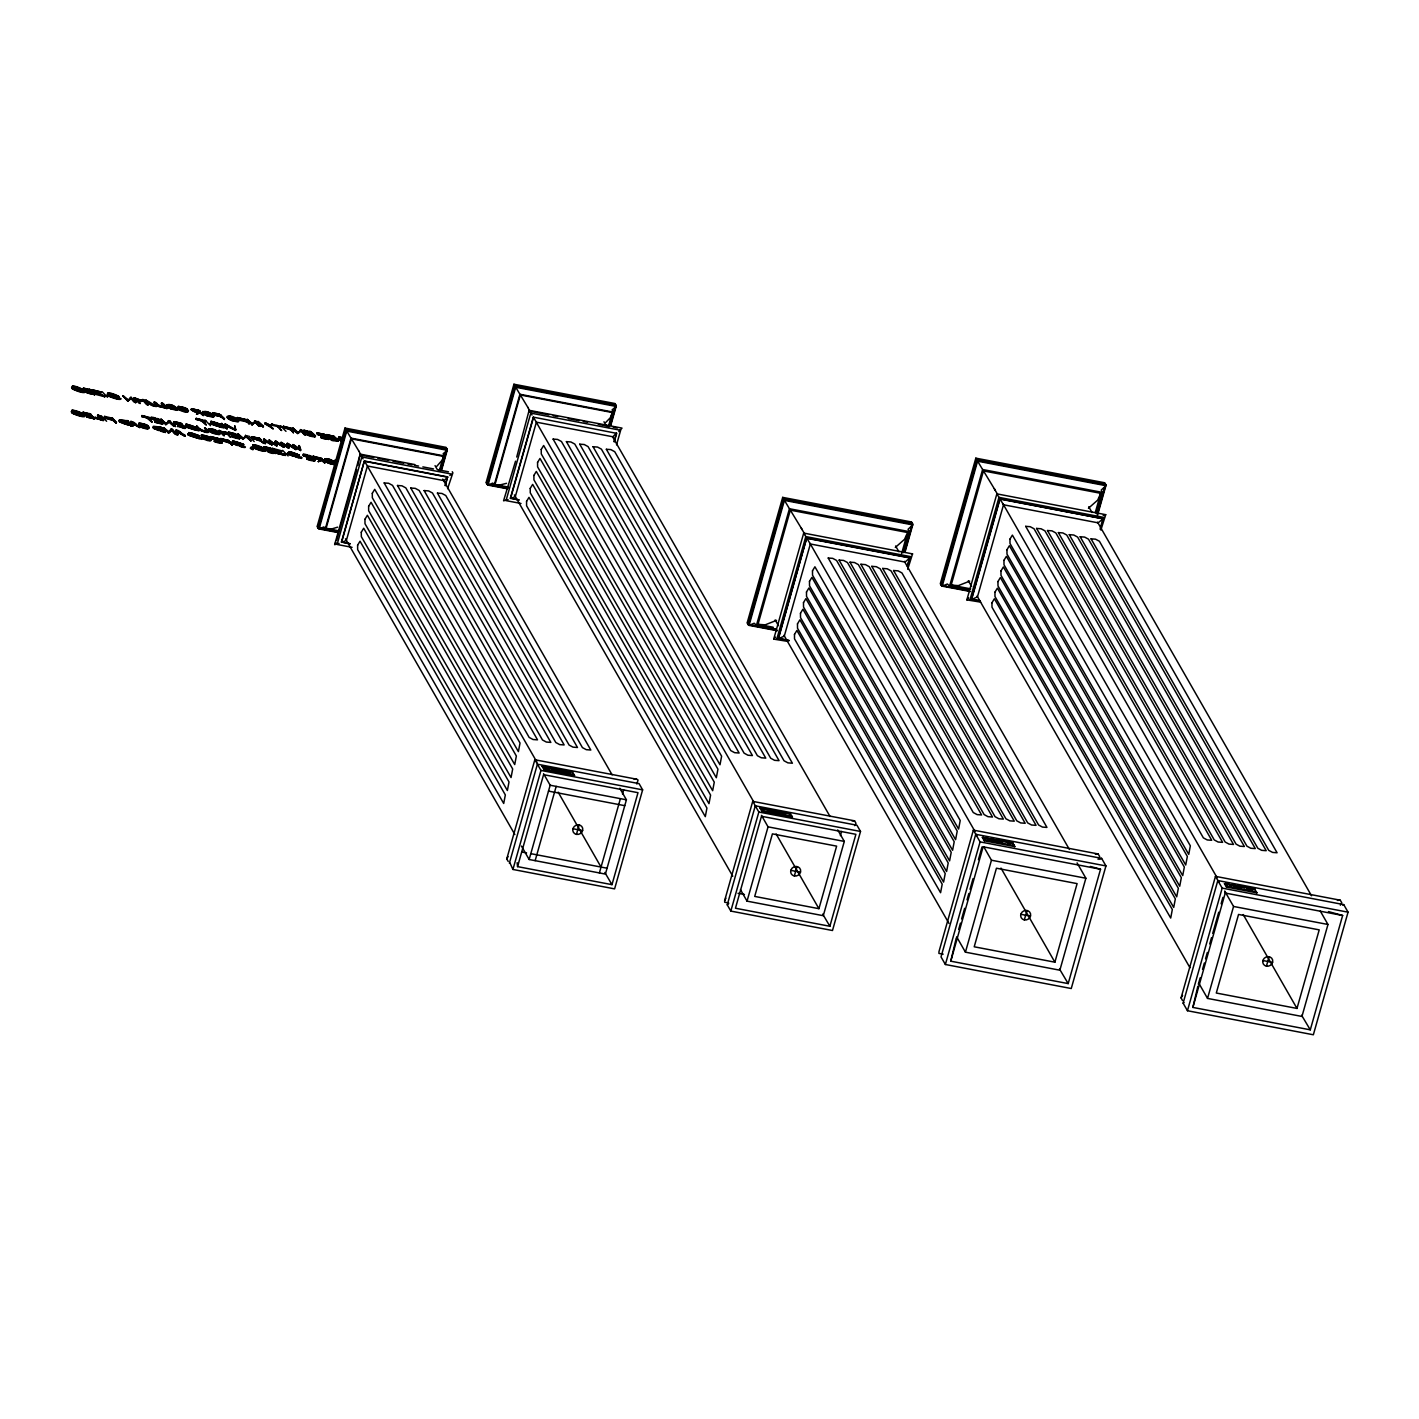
<?xml version="1.0" encoding="UTF-8"?>
<svg xmlns="http://www.w3.org/2000/svg" width="1419" height="1419" viewBox="0 0 1419 1419"><rect width="100%" height="100%" fill="white"/><g stroke="black" fill="none" stroke-linecap="round" stroke-linejoin="round"><path stroke-width="1.5" d="M969.709 581.134L958.357 585.621L951.156 585.107L983.473 470.913L1100.718 493.315L1097.703 500.091L1088.444 508.25M1340.352 905.216L1341.789 902.75L1340.245 900.196L1215.462 876.357L1181.069 997.894L1182.488 1000.537M1000.519 842.177L1001.814 842.904M1249.944 889.802L1248.401 889.305L1250.387 889.961M907.699 569.303L912.559 553.889L803.704 533.083L773.71 639.118L787.492 641.353M1100.86 530.085L1105.72 514.671L996.865 493.865L966.853 599.882L980.653 602.135M219.927 439.464L220.761 438.489L227.359 440.209L227.111 441.096L219.927 439.376L228.849 442.604L227.519 440.404L220.708 438.684L222.038 439.482M220.158 438.595L229.098 441.717L232.273 445.247L229.718 442.018L232.273 445.247M221.79 440.369L220.459 439.553L229.239 441.877L232.521 444.378M191.459 409.896L199.919 412.911C189.241 411.528 189.88 405.781 200.168 412.042L191.849 408.92M319.718 459.827L313.173 457.255L321.829 458.479L321.439 460.395L318.228 461.512L321.687 459.525L312.978 456.244L320.144 457.947M313.564 456.368L321.865 459.472L315.266 456.687L313.156 457.326M555.787 769.08L555.929 769.719M772.699 811.313L773.71 812.058L773.674 810.692M198.447 410.517C186.457 406.313 191.565 412.131 199.742 412.964C201.764 411.404 197.684 408.92 197.578 410.836L197.826 409.967M191.263 408.903L199.99 412.095L198.979 410.676M319.789 459.969L313.244 457.61L312.978 456.244M414.862 464.581L360.195 454.133L334.618 544.683L339.106 543.424M1090.413 866.441L1100.541 869.244L1068.188 983.598L950.765 961.177L956.264 937.959M1328.45 911.566L1342.64 915.486L1310.287 1029.839L1192.865 1007.419L1197.849 986.311M83.349 389.657L72.334 387.121L72.493 386.11C77.087 385.436 89.911 393.01 77.743 389.196C63.394 385.188 83.349 395.103 85.566 391.928L71.571 387.405L82.533 389.391L75.455 386.748M82.976 413.763L71.943 411.244L72.103 410.215C78.045 410.233 91.384 417.399 75.118 412.698C64.795 410.925 84.714 419.084 85.193 416.033L71.198 411.51L82.16 413.497L75.065 410.871M82.905 392.265C65.593 387.529 71.642 387.529 82.533 389.391M83.224 389.001L83.473 388.114L89.858 389.675L89.61 390.562L83.224 389.001L90.745 391.555L91.082 389.977L89.362 389.249L89.61 390.562M83.313 389.143L83.473 388.114M92.093 392.034L90.461 389.959C93.104 390.207 95.995 396.877 94.239 393.524L87.322 391.91L87.162 392.939L93.991 394.393L90.958 391.733L84.129 389.994L84.289 388.966L90.993 390.686L90.053 389.853L83.561 388.274M82.107 413.532C70.879 411.386 65.274 411.776 82.515 416.388M82.16 413.497L81.912 414.366L74.817 411.741M82.834 413.106L83.082 412.237L89.468 413.798L90.355 415.678L90.692 414.1L82.834 413.106L89.432 414.845M82.923 413.266L83.082 412.237M90.213 390.846L89.769 389.32M89.805 390.739L90.319 389.799M83.898 413.089L90.834 414.987L93.601 418.516L90.585 415.856L83.739 414.117L83.898 413.089L90.603 414.791L89.681 413.976L83.171 412.397M90.958 391.733L91.082 389.977M91.224 391.679L92.341 391.165M91.667 390.58L91.916 389.711L100.802 391.91L100.891 392.992L91.667 390.58L104.811 396.752L91.916 389.711M92.874 391.005L93.122 390.136L101.139 392.123M94.523 418.729L91.295 415.111L94.612 418.871L86.79 417.044L86.949 416.033L93.849 417.629M94.399 394.748L94.683 393.631M90.692 414.1L89.84 414.951L89.379 413.443M94.789 394.819L95.162 393.737M105.059 395.883L96.492 393.648L96.244 394.517L104.811 396.752M91.047 415.98L90.071 414.082M91.703 416.157L91.082 414.916M100.802 391.91L100.891 392.992M93.831 418.694L94.08 417.825L86.949 416.033M94.026 418.853L94.31 417.736M107.56 397.267L102.097 391.679M94.612 418.871L94.949 417.31L102.505 419.226L102.274 420.095L94.08 417.825M102.274 420.095L97.432 415.891C99.401 412.521 105.237 423.288 103.108 419.492M102.718 420.219L98.106 415.111M106.62 421.266L101.139 415.678M118.877 396.433L107.862 393.914L108.021 392.886C113.946 392.903 127.284 400.069 111.019 395.387C100.714 393.595 120.633 401.754 121.094 398.704L107.117 394.18L118.061 396.167L110.984 393.542M103.144 420.574L103.392 419.705M102.718 420.503L102.966 419.332M111.533 418.942L112.669 418.286L112.403 420.006L104.474 417.399L104.634 416.388L111.321 417.966L111.072 418.836M104.474 417.399L104.634 416.388M105.591 418.303L105.84 417.434L112.881 419.315L116.305 423.128L112.633 420.184L105.68 418.463L105.84 417.434M111.303 419.013L111.321 417.966M116.305 423.128L111.995 418.25L113.218 420.184L113.094 419.226M127.675 401.009L122.779 395.653L127.994 399.927L127.675 401.009L130.974 398.721C131.559 395.014 132.286 402.748 135.781 402.624L131.222 397.852L127.958 401.063M131.559 398.278L127.745 400.797L123.205 395.741M130.087 397.941L130.761 397.16L130.885 398.367M126.486 420.574C124.837 422.49 127.071 419.013 128.668 421.478L128.171 422.401L126.752 420.822M128.668 421.478L127 421.017L131.364 425.984L126.539 420.893L119.444 419.829A4.363 1.277 15.8 0 0 120.083 421.124L129.909 424.458L126.983 424.813M133.812 398.65L134.805 398.047L140.091 403.475L135.55 398.42L141.421 400.584L143.266 399.981L148.073 404.983L143.035 400.85L141.173 401.453L135.302 399.289L134.628 397.888L134.716 399.111M133.918 398.828L134.06 397.781M142.805 400.655L143.071 399.519L140.924 401.205L135.107 399.041L135.107 397.976M135.781 402.624L136.029 401.754M131.346 423.855L130.548 422.596L132.783 426.25L131.364 421.727L131.665 423.802L134.379 424.494L131.116 422.596M130.3 423.465L131.257 423.696L130.566 422.241C130.725 419.953 137.803 424.086 134.982 424.778L139.825 427.562L135.231 423.891M130.388 423.607L130.548 422.596M134.982 424.778L131.08 421.372M130.938 425.895L126.539 420.893M131.665 423.802L134.628 423.625L134.521 424.671L139.825 427.562M132.783 426.25L132.002 423.093L140.073 426.676M132.393 426.179L130.637 422.738M139.665 403.386L134.166 397.941M140.924 401.205L142.663 399.448M135.674 424.937L135.834 423.909M143.035 400.85C143.638 397.462 144.827 405.302 148.073 404.983M143.284 400.779L143.496 399.644M147.789 428.591L147.7 426.676L142.751 424.724A8.159 2.377 15.8 0 0 138.92 424.121L139.08 423.093L144.224 424.05A6.687 1.951 15.8 0 1 147.505 425.345L149.261 427.314A5.818 1.703 15.8 0 1 148.356 427.882L139.31 425.168L140.144 426.764L145.235 428.627A5.091 1.49 15.8 0 0 147.558 428.822M154.263 405.249L149.953 404.362L145.873 400.034L155.114 405.426A3.849 1.117 15.8 0 0 156.853 405.603C160.542 405.869 153.873 399.998 153.926 402.783L157.775 405.887L156.604 406.473A3.849 1.117 15.8 0 1 154.866 406.295L149.172 404.025M151.993 422.028L146.92 417.878L141.705 416.441L141.953 415.572L151.336 417.931L147.381 418.002L151.993 422.028L147.629 417.133M141.794 416.601L141.953 415.572M138.92 424.121L143.975 424.92A6.687 1.951 15.8 0 1 147.257 426.214L149.013 428.183A5.818 1.703 15.8 0 1 148.108 428.751L141.829 427.438L139.718 425.239M146.92 417.878L147.168 417.009L142.024 415.732M157.544 418.57L158.963 419.403L158.52 420.804L151.07 418.392L151.23 417.363C155.398 416.778 158.378 420.733 157.119 418.499M147.381 418.002L151.177 418.942L151.336 417.931M152.046 418.215L158.981 420.113L161.766 423.642L158.733 420.982L151.798 419.084L152.046 418.215L158.751 419.935L157.828 419.102L151.23 417.363M151.585 421.94L147.168 417.009M158.502 406.331L165.988 408.087L158.502 406.331L158.662 405.302L166.236 407.218C168.861 411.652 162.83 400.087 161.163 403.883L166.857 408.566M158.963 419.403L159.23 420.059C159.797 421.585 169.038 426.48 154.937 422.188L155.097 421.159L162.014 422.773M166.431 408.193L161.837 403.085M159.85 421.283L158.094 419.048M157.988 420.077L158.857 419.226M159.762 421.124L159.23 420.059M165.757 424.6L160.861 419.226L166.076 423.501L165.757 424.6L169.89 420.982L169.233 422.152M169.641 421.851L168.435 420.645L168.808 422.064L165.828 424.37L161.287 419.315M160.968 431.305L163.646 431.819L153.82 428.485A4.363 1.277 15.8 0 1 153.181 427.208L159.975 428.024L160.045 426.977L162.635 427.97L162.156 428.893L160.986 427.509L162.635 427.97M160.986 427.509L165.349 432.458L160.258 428.254L160.453 427.066M162.387 428.84L160.737 427.314M155.185 421.319L162.227 422.951L162.174 423.997L162.458 422.862M166.679 407.324L166.431 408.477L167.3 407.484M162.564 424.068L162.227 422.951M168.435 432.99L163.557 427.633L168.755 431.89L168.435 432.99L171.752 430.702C172.338 426.995 173.065 434.728 176.559 434.604L172.568 429.372M172.125 429.283L168.506 432.777L163.983 427.704M163.557 431.66L163.806 430.791L154.068 427.616A4.363 1.277 15.8 0 1 153.429 426.321L160.045 426.977M163.646 431.819L163.806 430.791M166.041 424.653L169.322 421.425L173.881 426.214L173.703 425.257M164.906 432.387L160.507 427.367L153.695 426.622A4.026 1.171 15.8 0 0 154.423 427.633L159.247 429.726M168.435 420.645L168.187 421.514M168.985 421.94L169.446 420.893M168.719 433.043L172.001 429.833L176.807 433.735M171.486 430.454L171.114 429.052L171.912 429.46M172.32 430.241L171.522 429.123M180.284 422.915L181.597 423.572L181.26 425.15L173.827 422.738L173.987 421.709C178.138 421.124 181.135 425.079 179.876 422.844M178.28 409.346L187.343 412.06A5.818 1.703 15.8 0 0 188.23 411.492L186.492 409.523A6.687 1.951 15.8 0 0 183.211 408.229L181.987 407.892A8.159 2.377 15.8 0 0 178.138 407.43L178.297 406.402L183.459 407.359A6.687 1.951 15.8 0 1 186.74 408.654L188.479 410.623A5.818 1.703 15.8 0 1 187.592 411.191L178.528 408.477L179.379 410.073L184.47 411.936A5.091 1.49 15.8 0 0 186.776 412.131M174.803 422.56L181.721 424.458L184.505 427.988L181.49 425.328L174.555 423.43L174.803 422.56L181.508 424.281L180.568 423.447L173.987 421.709M174.36 425.718L174.98 424.92L175.637 426.551M175.229 426.48L174.59 424.849M176.506 432.476L175.725 431.216L177.57 434.799L177.18 431.713L185.002 436.183L177.18 431.713M175.477 432.085L176.417 432.334L175.743 430.879C175.903 428.573 182.98 432.706 180.16 433.398L185.002 436.183M175.566 432.245L175.725 431.216M180.16 433.398L176.24 430.01M176.275 431.234L179.557 433.132L176.843 432.44L176.524 430.365L179.805 432.263L179.699 433.292M181.738 425.274L180.834 423.394L181.987 424.405C184.878 426.551 189.046 431.66 177.854 425.505L184.754 427.119M177.677 426.534L177.854 425.505M176.559 434.604L176.382 433.646M176.843 432.44L176.524 430.365M177.57 434.799L175.814 431.376M182.608 425.629L181.987 424.405M180.834 433.558L180.993 432.529M184.736 428.166L184.984 427.296L177.925 425.647M184.913 428.343L185.197 427.208M196.922 427.651L185.889 425.115L186.049 424.104L196.922 427.651L196.336 428.556L185.392 426.498L198.962 430.933L199.121 429.922L185.179 425.558L196.088 427.385L189.011 424.742M185.304 428.414L185.676 427.332M199.405 436.928L188.55 433.38L190.607 432.777L198.199 435.207L199.352 436.981L187.663 434.835L201.711 439.34L201.87 438.329L187.876 433.806L198.837 435.793L191.742 433.15M188.638 433.522L188.798 432.511M200.132 413.124L203.289 415.519L200.381 412.255L196.514 414.082L199.99 412.095L199.121 410.836L200.221 411.191M196.886 414.242L200.381 412.255M195.946 419.279L196.194 418.392L205.578 420.751L201.64 420.822L205.418 421.78L195.946 419.279L201.161 420.716L206.252 424.849L201.87 419.953M196.035 419.421L196.194 418.392M196.461 430.4C179.078 425.363 184.949 425.487 196.088 427.385M219.431 434.019L213.293 433.221A10.039 2.927 15.8 0 1 209.285 431.021C209.214 427.704 217.976 431.766 219.821 434.125A3.317 0.976 15.8 0 1 218.792 434.622L213.169 433.309A10.146 2.962 15.8 0 1 208.93 430.968C197.401 423.359 212.673 432.706 207.476 432.493A3.849 1.117 15.8 0 1 205.737 432.316L200.487 430.365L196.744 426.055L201.321 430.684L205.986 431.447A3.849 1.117 15.8 0 0 207.724 431.624C208.558 427.775 216.539 430.56 219.714 433.788M203.289 415.519L199.121 410.836M201.161 420.716L201.409 419.829L196.283 418.552M199.192 438.666C182.696 433.788 188.284 434.427 198.837 435.793M210.562 425.7L205.081 420.113M201.427 437.957L210.473 440.67A5.818 1.703 15.8 0 0 211.378 440.103L209.622 438.134A6.687 1.951 15.8 0 0 206.34 436.839L205.116 436.502A8.159 2.377 15.8 0 0 201.285 436.041L201.445 435.012L206.589 435.952A6.687 1.951 15.8 0 1 209.87 437.265L211.626 439.234A5.818 1.703 15.8 0 1 210.721 439.801L201.675 437.087L202.509 438.684L207.6 440.546A5.091 1.49 15.8 0 0 209.923 440.741M205.418 421.78L205.578 420.751M201.409 419.829L206.252 424.849M212.69 412.84L220.708 415.572L213.897 413.887L213.737 414.916L220.69 416.636C230.658 424.104 216.805 411.794 212.531 413.851L212.69 412.84C216.805 412.237 220.229 416.21 218.898 413.993M221.878 424.884L210.863 422.348L211.023 421.337L221.878 424.884L221.293 425.789L210.402 423.483L221.435 427.491M224.096 427.154C225.089 427.279 208.185 425.665 211.023 421.337M216.717 439.021L216.468 437.708L218.313 438.613L217.852 440.032L210.42 437.62L210.58 436.591L216.965 438.152L216.717 439.021L210.331 437.46L210.402 439.624M211.396 437.442L218.313 439.34L221.098 442.852L218.065 440.209L211.147 438.311L211.396 437.442L218.1 439.145L217.16 438.329L210.58 436.591M213.737 414.916L220.459 416.459L220.725 414.738L219.803 415.572L219.324 414.064M220.69 416.636L220.938 415.767L213.985 414.046M224.362 419.563L220.051 414.703M221.896 443.296L218.792 439.464C226.26 444.023 218.828 443.792 214.269 441.398L214.429 440.387L221.346 441.983M221.116 416.725L221.151 415.678M218.331 440.138L216.876 437.797M219.963 431.11L219.094 430.879L226.526 432.813L226.295 433.7C223.971 435.065 215.475 429.655 220.424 431.234L218.81 431.199L219.714 431.979L219.058 430.329M218.934 431.908L219.484 430.4M216.22 422.596L221.062 424.618L220.779 425.523L209.87 423.501L223.847 428.024M221.364 424.139C221.559 421.975 223.989 428.449 227.075 428.857L221.612 423.27M219.2 440.493L217.426 438.258L219.448 439.624L218.544 440.333M218.065 439.5L218.189 438.453M218.065 440.209L217.568 438.436M220.353 432.263L220.601 431.394L226.738 432.99L226.49 433.877L220.353 432.263L224.237 435.651L220.601 431.394M220.442 439.606L220.832 438.648M224.805 424.866L225.284 423.944L235.164 430.17C214.056 418.445 228.69 428.769 235.873 429.602L234.685 425.86L235.164 430.17M221.311 443.047L221.79 442.089M221.506 443.207L222.269 442.214M223.812 435.562L220.176 431.287L224.237 435.651M227.217 433.114L230.428 437.034L225.249 431.695L227.554 434.143M227.005 432.937L227.466 434.001M228.193 433.132L228.353 432.103L234.738 433.664L234.507 434.533L228.104 432.972L235.625 435.527L235.962 433.966L234.738 433.664M226.561 440.564L226.809 439.695L229.115 440.759L228.033 440.529L230.321 442.054L229.47 442.888M240.042 437.708L239.527 438.648L236.565 434.977C249.815 444.147 218.757 432.582 238.871 438.365L235.856 435.722L229.009 433.966L229.168 432.937L235.873 434.657L234.951 433.842L228.353 432.103M229.718 442.018L230.073 442.923L227.874 440.369M225.249 431.695L230.428 437.034M227.785 441.415L229.115 440.759M232.06 436.91L232.219 435.899L239.119 437.495L239.102 438.56M237.257 418.57L237.416 417.558L244.121 419.137L243.873 420.006C224.805 415.075 252.954 422.773 248.928 423.341M245.416 421.354L245.664 420.485L238.64 418.623C238.392 422.011 247.651 419.829 249.105 424.299M243.412 446.205L232.769 443.012L231.847 442.196L232.751 440.901L243.607 444.449L243.039 445.353L232.131 443.047L237.381 445.513M234.703 434.711L235.217 433.771M235.359 433.948L235.856 435.722M236.317 435.846L236.352 434.782M242.88 439.322L237.984 433.966L243.199 438.223L242.88 439.322L247.012 435.704M246.764 436.573L245.54 435.385L245.913 436.786L242.951 439.11L238.41 434.037M243.394 419.581L245.469 419.456L246.019 421.354L244.582 419.244M244.086 420.201L244.334 419.332L237.416 417.558M239.297 438.719L239.58 437.602L232.219 435.899M245.203 421.177L245.469 419.456M251.943 424.76L247.066 419.385L252.263 423.66L251.943 424.76L255.26 422.472C255.846 418.765 256.573 426.498 260.067 426.374L255.509 421.585L252.227 424.813M252.263 423.66L255.243 421.354L252.014 424.529L247.491 419.474M235.714 441.557L242.259 443.863L242.507 445.087L231.634 443.225L243.163 447.074M243.305 445.389L243.607 444.449M245.54 435.385L245.31 436.254M254.214 441.575L248.751 435.988M254.994 422.223L254.622 420.804L255.828 422.011M255.42 422.33L256.076 421.141M237.984 433.966L243.128 438.453L246.445 436.165L251.003 440.937L246.604 436.023M252.068 437.708L252.227 436.697L258.932 438.276L258.684 439.145C238.232 432.848 266.949 443.828 265.69 442.834L264.165 442.888L265.442 443.704M250.294 448.333C252.795 450.391 254.551 449.468 250.542 447.464M263.491 443.349L260.227 440.493L253.203 438.613L253.451 437.744L260.262 439.429L259.145 438.453L252.316 436.839M257.566 422.294L258.24 421.514L263.526 426.126C260.972 428.467 251.819 415.501 263.295 427.013M253.292 438.773L253.451 437.744M254.675 446.063L252.884 445.797L253.043 444.768C258.967 444.786 272.306 451.952 256.041 447.269C245.735 445.477 265.637 453.654 266.116 450.603L252.671 446.063L263.899 448.315M252.954 449.752L253.185 448.741M260.067 426.374L260.316 425.505M258.684 439.145L258.453 437.85L260.369 438.737L260.014 440.298L253.203 438.613M260.369 438.737L259.145 439.251L258.879 437.921M258.897 439.322L259.393 438.382M262.87 426.924L257.815 421.425M260.227 440.493L260.475 439.606L253.54 437.903M273.14 428.804L264.927 423.767L265.406 422.844L270.018 425.132L271.951 424.175L270.124 426.161L273.14 428.804L270.089 425.345L265.176 422.897M260.457 440.404L259.606 438.56L263.916 443.42M264.927 423.767L265.406 422.844M260.83 440.493L260.706 439.518M263.562 439.784L264.236 439.003L271.455 444.519C255.172 433.451 268.28 445.087 272.377 444.129L269.841 440.511L272.129 444.998M263.437 450.94C229.098 440.529 282.009 454.683 256.005 445.424M270.32 447.996L271.632 448.652L271.295 450.231L263.863 447.819L264.005 446.79C268.173 446.205 271.153 450.16 269.912 447.925M265.158 423.713L269.77 426.019L270.018 425.132M263.863 447.819L264.005 446.79M265.051 443.633L264.413 442.001M270.124 426.161L271.951 424.175M264.821 447.641L271.756 449.539L274.541 453.069L271.508 450.408L264.679 448.67L264.821 447.641L271.543 449.362L270.603 448.528L264.094 446.95M271.632 424.05L271.472 425.061L280.873 427.421L281.033 426.392L271.721 424.192M271.455 444.519L269.149 440.014L276.244 445.424L274.967 441.93L276.12 441.256L283.339 446.79L274.967 441.93M269.592 441.38L276.847 446.009L269.468 440.085M275.339 453.495L272.235 449.663C281.689 454.204 268.315 454.683 267.872 450.586L274.789 452.2M267.712 451.614L267.872 450.586M271.809 444.927L263.792 438.914M272.217 449.255L272.466 448.369L281.689 450.799L281.441 451.668L272.217 449.255L285.361 455.428L272.466 448.369M271.508 449.699L270.869 448.475L272.537 450.55L269.663 448.794M272.643 450.71L272.785 449.681M275.428 442.054L275.623 441.132L284.261 446.4L283.676 447.198L275.428 442.054L276.847 446.009M285.999 431.341L280.536 425.771M274.754 453.246L275.002 452.377L267.96 450.745M281.264 430.418L276.865 425.487L281.689 430.507M274.949 453.424L275.233 452.306M275.534 453.441L275.694 452.413M289.086 427.846L292.882 428.786L283.41 426.285C283.765 429.425 292.225 428.29 293.467 432.742L289.086 427.846L288.837 428.715L292.633 429.673L293.165 428.201L292.491 428.981L297.618 433.469L300.934 431.199C301.52 427.474 302.247 435.207 305.741 435.101L301.75 429.851M283.41 426.285L283.25 427.314L292.633 429.673M276.882 453.335L277.042 452.324L284.421 454.133L284.172 455.002L276.882 453.335L285.361 455.428M280.767 443.154L281.352 442.356L288.376 446.808L288.128 447.677L280.767 443.154L283.339 446.79M281.459 443.65L281.707 442.781L288.979 447.393L288.731 448.262L281.459 443.65L284.013 447.269M288.376 428.609L288.625 427.722L283.498 426.445M288.11 455.942L282.629 450.355M286.851 444.182L287.986 443.526L295.454 448.191L295.205 449.06L286.851 444.182L288.128 447.677M288.625 427.722L293.467 432.742M291.285 452.945L288.323 452.43L291.534 452.076M288.412 452.59L290.452 451.987M292.651 445.424L293.219 444.626L300.243 449.078L300.012 449.947L292.651 445.424L295.205 449.06M293.343 445.921L293.591 445.034L300.597 450.532L293.343 445.921L295.897 449.539L293.591 445.034M297.618 433.469L300.917 430.081L297.688 433.256L292.491 428.981M297.901 433.522L301.183 430.312L305.99 434.214M301.502 430.737L300.296 429.531M295.897 449.539L287.56 443.455L288.731 448.262M300.668 430.95L301.307 429.78M300.012 449.947L298.966 445.584L300.846 449.663M300.597 450.532L299.374 445.655M303.719 431.252L303.879 430.223L310.282 431.784L310.034 432.653L303.631 431.092L311.169 433.664L304.464 431.944L304.695 431.074L311.417 432.795L303.879 430.223M304.801 431.216L311.63 432.972L314.415 436.502L311.382 433.842L304.553 432.103L304.695 431.074M298.983 457.734C265.122 447.517 315.178 460.909 292.633 452.484M293.183 456.173L287.951 453.708L298.841 456.013L299.427 455.109L291.534 452.218M305.741 435.101L305.564 434.143M315.568 435.846L315.053 436.786L312.109 433.097C319.577 437.655 312.145 437.424 307.586 435.03L307.746 434.019L314.663 435.615M301.644 457.379L301.484 458.408L301.644 457.379L287.649 452.856L298.611 454.843M309.59 455.499L311.027 456.333L310.566 457.734L303.134 455.322L303.294 454.293C307.444 453.708 310.442 457.663 309.182 455.428M310.034 432.653L309.768 431.341L311.506 432.085L311.382 433.842M311.382 433.132L310.193 431.429M303.95 456.173L304.198 455.304L311.027 457.042L313.812 460.572L310.779 457.911L303.861 456.013L304.109 455.144L310.814 456.865L309.874 456.031L303.294 454.293M312.109 433.097L310.743 431.89M311.861 433.966L312.659 433.114M314.61 460.998L311.506 457.166C318.973 461.725 311.541 461.494 306.983 459.117L307.143 458.089L314.06 459.703M314.823 436.857L315.107 435.722M311.045 457.858L310.14 455.978L312.162 457.344L311.258 458.035M316.987 433.646L317.235 432.777L323.621 434.338L323.372 435.207L316.987 433.646L324.508 436.201L324.845 434.64L323.124 433.895L323.372 435.207M310.779 457.202L310.903 456.155M317.076 433.806L317.235 432.777M310.779 457.911L310.282 456.138M318.051 433.611L324.969 435.527L327.754 439.039L324.72 436.396L317.891 434.64L318.051 433.611L324.756 435.331L323.816 434.516L317.324 432.919M311.914 458.213L312.074 457.184M314.042 460.749L314.273 459.88L307.143 458.089M314.22 460.927L314.504 459.791M328.552 439.464L325.448 435.651C333.093 439.855 325.678 440.209 320.925 437.584L321.084 436.573L328.002 438.169M314.823 460.927L314.983 459.916M324.72 435.668L323.532 433.966M323.567 435.385L324.082 434.445M324.224 434.622L325.448 435.651M324.72 436.396L324.845 434.64M318.583 461.689L322.078 459.685L325.235 462.08L324.543 462.878L321.829 460.554L318.228 461.512M325.199 436.52L326.015 435.651M326.583 435.473L326.831 434.604L333.217 436.165L334.104 438.045L334.441 436.467L326.583 435.473L333.163 437.212M320.286 458.106L320.038 458.976L312.73 457.113M326.672 435.633L326.831 434.604M320.676 458.106L319.718 458.355M320.57 459.153L321.918 458.639M327.647 435.456L334.565 437.354L337.35 440.883L334.316 438.223L327.487 436.484L327.647 435.456L334.352 437.176L333.412 436.342L326.92 434.764M321.829 458.479L321.67 459.508M322.078 459.685L322.876 460.767L320.818 458.266M327.966 439.234L328.215 438.365L321.084 436.573M328.161 439.393L328.445 438.276M328.747 439.411L328.924 438.382M338.148 441.309C340.72 439.518 329.988 442.799 330.68 438.4L337.598 439.996M330.521 439.429L330.68 438.4M333.82 436.449L335.452 438.524L333.128 435.81M333.678 436.272L334.316 437.513M335.452 438.524L335.611 437.495M337.562 441.061L337.811 440.192L330.769 438.542M337.757 441.238L338.041 440.103L335.044 437.478M342.139 438.595L338.733 438.01L338.893 436.981L343.043 437.797L341.855 437.637M334.334 461.299L335.771 460.643M335.523 461.512L335.54 460.448M441.167 470.097L447.091 449.149L446.08 447.375L344.994 428.059L317.147 526.52L318.158 528.294L337.509 531.983M318.158 528.294L346.023 429.851L447.091 449.149M338.307 531.362L325.306 528.879L350.972 438.116L344.994 428.059M337.616 527.159L331.443 529.039L326.068 528.4L351.415 438.826L443.384 456.386L442.728 459.525L436.804 466.283M336.587 540.444L356.63 469.6M357.801 465.432L360.195 454.133L363.051 458.869M350.138 543.956L341.429 542.005L364.364 460.98L447.553 476.873L445.318 485.724M367.432 466L443.881 480.615L447.73 477.192L364.541 461.299L367.432 466L346.36 540.462L341.607 542.324L364.364 460.98M439.163 471.321L443.384 456.386M439.979 470.682L444.998 452.75M440.688 470.665L442.497 464.279M443.704 460.022L446.701 449.397L346.236 430.205L318.548 528.063L324.951 529.287M441.806 469.423L447.216 450.284L445.69 447.606M445.14 485.404L447.553 476.873M447.588 488.704L452.892 472.829L452.253 471.729M610.702 424.157L616.041 405.302L615.012 403.528L513.944 384.23L486.078 482.673L487.107 484.447L506.459 488.154M486.983 483.329L514.671 385.471L615.136 404.663M487.107 484.447L514.955 386.003L616.041 405.302M509.403 487.923L494.238 485.032L519.922 394.269L513.944 384.23M506.548 483.329L497.998 485.458L495.018 484.553L520.365 394.979L612.334 412.539L610.294 417.736L605.753 422.436M515.54 461.193L503.55 500.836L508.055 499.577M516.729 457.024L529.127 410.304L622.036 428.112L618.808 431.607M519.088 500.109L510.379 498.158L533.296 417.133L616.68 433.345L614.267 441.877M533.491 417.452L510.556 498.477L515.31 496.632L536.382 422.17L533.296 417.133M608.112 427.474L612.334 412.539M608.928 426.853L613.097 412.078L612.139 409.843L616.165 406.437L614.622 403.759M610.241 424.689L615.651 405.55L515.186 386.358L487.497 484.216L500.322 486.664M610.738 425.576L616.165 406.437L515.682 387.245L487.994 485.103L507.239 488.775M614.072 441.557L616.485 433.026L612.831 436.768L536.382 422.17M616.52 444.856L620.653 430.276L530.795 413.106L529.127 410.304M508.197 861.439L506.76 858.938L534.839 759.75L636.67 779.208L638.053 780.042L636.829 784.033M509.368 863.231L537.393 764.202L639.064 783.625L642.63 789.851L614.604 888.879L512.933 869.457L509.918 862.841M512.933 869.457L540.958 770.428L535.282 760.389M517.563 866.619L543.583 774.668L638 792.689L611.979 884.658L517.563 866.619L517.137 862.681M546.918 767.377L549.65 768.3M548.053 767.661L549.259 769.47L547.699 768.743M549.756 767.927L548.781 768.193M551.814 768.938L552.559 769.683M553.534 770.091L553.747 769.133L555.822 770.446M619.819 788.272L626.418 799.802L605.399 874.086L529.145 859.506L550.164 785.239L543.566 773.71M558.217 770.765L556.585 770.446M557.188 770.393L557.436 769.4M559.033 770.286L558.82 771.297L560.54 771.209M559.086 770.357L559.228 771.226M535.158 860.659L556.177 786.392M566.181 772.663L567.458 772.858L566.021 772.025M568.008 772.645L570.012 772.841M568.54 773.018L568.239 771.936M568.451 772.308L569.551 772.326M576.451 834.372A5.126 4.7 -29.8 0 0 582.641 828.093A5.126 4.7 -29.8 0 0 574.252 826.497A5.126 4.7 -29.8 0 0 576.451 834.372L579.112 824.936M599.386 872.933L620.405 798.649M622.498 794.019L623.686 789.833M904.79 551.441L912.612 523.788L911.601 521.997L782.685 497.377L747.157 622.941L748.168 624.715L776.104 630.054M748.044 623.597L783.412 498.619L847.569 510.875M748.168 624.715L783.696 499.151L912.612 523.788M776.051 629.025L756.469 625.282L789.443 508.729L782.685 497.377M776.548 620.351L765.196 624.839L758.012 624.342L790.33 510.148L907.575 532.533L904.542 539.309L895.3 547.468M776.743 639.295L805.797 536.577L803.704 533.083L804.591 534.449M789.195 640.714L778.286 638.337L806.684 537.996L909.721 557.667L907.539 566.358M810.355 543.991L904.985 562.066L909.898 557.986L806.861 538.315L810.355 543.991L784.281 636.155L778.463 638.674L806.684 537.996M728.674 902.998L724.701 902.218L724.648 900.551L752.726 801.363L854.557 820.821L855.994 823.322L854.717 825.645M727.255 904.843L755.28 805.815L856.952 825.237L860.517 831.463L832.492 930.509L730.82 911.087L727.255 904.843L728.621 903.69M730.82 911.087L758.846 812.04L755.28 805.815L755.83 806.702M767.644 809.539L767.502 810.728L767.856 809.859M770.446 811.313L768.353 810.905M768.938 810.231L769.027 811.384L769.701 810.551M769.683 811.544L769.506 810.444M771.759 810.781L771.404 811.703L773.71 811.721M837.724 829.92L844.305 841.414L823.286 915.698L747.033 901.136L768.051 826.851L761.471 815.357M772.273 811.65L774.277 811.863M772.805 812.04L772.504 810.958M773.639 812.058L773.674 811.136M776.104 812.377L774.472 812.058M775.076 812.005L775.324 811.012M776.92 811.899L776.707 812.927L780.556 813.282M777.63 811.455L778.339 813.229M781.195 813.548L780.556 812.448M781.638 812.661L780.45 812.821M783.909 813.637L785.452 814.098M794.338 875.984A5.126 4.7 -29.8 0 0 800.529 869.723A5.126 4.7 -29.8 0 0 792.139 868.109A5.126 4.7 -29.8 0 0 794.338 875.984L796.999 866.566M901.579 553.676L906.972 534.644M903.123 552.771L909.118 531.593L908.107 529.252L912.736 524.906L911.211 522.245M906.244 545.198L912.24 524.019L783.927 499.506L748.558 624.484L755.085 625.726M904.95 552.452L912.736 524.906L784.423 500.393L749.072 625.371L777.346 630.763M907.344 566.039L909.721 557.667M818.923 908.674L836.625 846.132L772.415 833.875L754.713 896.418L818.923 908.674L776.122 833.946M840.385 835.631L841.573 831.445M829.867 926.27L855.888 834.319L761.471 816.28L735.45 908.231L829.867 926.27L822.718 914.084M1097.33 514.352L1105.773 484.553L1104.745 482.779L975.829 458.16L940.3 583.723L941.329 585.497L952.06 587.555M941.205 584.38L976.556 459.401M941.329 585.497L976.857 459.933L1105.773 484.553M969.195 589.807L949.613 586.065L982.604 469.512L975.829 458.16M969.886 600.077L998.958 497.359L997.149 494.291M980.21 601.088L971.43 599.12L999.827 498.778L1103.06 518.769L1098.146 522.848L1003.517 504.774L999.827 498.778M1003.517 504.774L977.425 596.938L971.625 599.457L1000.023 499.098L1103.06 518.769M945.373 964.494L980.068 841.875L975.722 834.301L1101.623 858.353L1105.951 865.927L1071.256 988.529L945.373 964.494L941.028 956.92L975.722 834.301L976.272 835.188M958.659 929.48L960.45 923.13M961.639 918.909L964.636 908.32M967.031 899.859L968.84 893.509M970.028 889.27L973.026 878.68M978.418 859.63L982.019 846.93M950.765 961.177L983.136 846.806L1100.541 869.244M987.979 839.817L987.181 838.452M988.316 838.735L989.54 840.545L987.872 840.19M988.635 839.303L990.001 840.19L990.036 839.001M990.249 839.321L990.746 840.74L992.839 840.757M991.331 839.693L991.42 840.846L992.094 840.013M993.158 840.048L993.797 841.165L994.151 840.225M995.854 841.183L996.067 840.154M996.032 841.502L996.564 840.793M1077.074 862.876L1085.872 878.237L1059.851 970.206L965.434 952.167L991.455 860.216L983.757 846.771M997.468 841.467L997.717 840.474M1000.909 842.106L999.1 842.372L999.313 841.361M1095.344 512.348L1100.718 493.315M1096.266 513.554L1102.261 492.375L1101.268 490.034L1105.898 485.688L1104.354 483.01M1097.596 512.33L1105.383 484.801L977.07 460.288L941.702 585.267L946.065 586.1M1097.508 515.345L1105.898 485.688L977.585 461.175L942.216 586.153L970.49 591.546M1007.792 842.833L1009.831 843.4M1009.086 844.234L1010.097 844.482L1008.288 843.72M1008.519 843.01L1008.82 844.092M1009.689 843.205L1009.725 844.128M1100.097 529.234L1102.865 518.449M1024.323 919.92A5.126 4.7 -29.8 0 0 1030.513 913.641A5.126 4.7 -29.8 0 0 1022.141 912.045A5.126 4.7 -29.8 0 0 1024.323 919.92L1027.001 910.484M1054.885 962.188L1077.11 883.629L996.44 868.215L974.214 946.792L1054.885 962.188L1000.98 868.091M1183.127 1003.162L1217.821 880.543L1343.722 904.595L1348.05 912.169L1313.355 1034.77L1187.455 1010.736L1183.127 1003.162L1184.085 1002.577M1187.455 1010.736L1222.167 888.117L1217.821 880.543L1218.832 882.157M1198.345 984.201L1200.155 977.851M1202.549 969.372L1204.341 963.022M1205.547 958.801L1207.338 952.451M1209.733 943.972L1211.524 937.622M1212.731 933.4L1218.726 912.222M1221.12 903.761L1222.912 897.411M1192.865 1007.419L1225.236 893.048L1224.703 891.061L1233.554 906.457L1207.534 998.408L1301.95 1016.447L1327.971 924.479L1320.291 911.069M1230.415 884.977L1231.621 886.786L1230.06 886.077M1233.874 886.52L1233.98 887.247M1235.896 887.407L1236.126 886.449M1237.545 887.868L1238.663 887.922L1236.765 887.354M1237.936 887.425L1238.166 886.396M1240.596 888.081L1238.947 887.762M1239.567 887.709L1239.834 886.751L1239.532 887.62L1241.412 887.602M1241.182 888.613L1241.448 887.673M1247.691 888.649L1246.698 888.862M1249.873 889.074L1248.454 889.429L1249.855 890.103M1249.589 890.068L1248.011 889.287L1249.27 889.003M1250.618 889.252L1250.919 890.334M1251.576 890.032L1251.753 890.352M1250.299 890.352L1252.321 890.139M1251.168 890.476L1252.392 890.156M1266.422 966.162A5.126 4.7 -29.8 0 0 1272.612 959.883A5.126 4.7 -29.8 0 0 1264.223 958.286A5.126 4.7 -29.8 0 0 1266.422 966.162L1269.083 956.725M1296.984 1008.43L1319.209 929.871L1238.539 914.457L1216.296 993.034L1296.984 1008.43L1243.204 914.546M1098.111 859.417L1099.69 856.508L1098.146 853.954L973.363 830.115L938.97 951.652L938.935 953.426L943.174 954.153M177.41 409.683L171.273 408.903A10.039 2.927 15.8 0 1 167.282 406.685C166.857 403.351 176.08 407.271 177.694 409.47M213.435 416.565L207.316 415.785A10.039 2.927 15.8 0 1 203.307 413.568C202.882 410.233 212.123 414.153 213.737 416.352M213.684 415.696L207.564 414.898A10.039 2.927 15.8 0 1 203.556 412.698C203.112 409.382 212.353 413.337 213.985 415.483M238.427 420.432L232.29 419.634A10.039 2.927 15.8 0 1 228.282 417.417C227.874 414.011 237.062 418.002 238.711 420.201M238.179 421.301L232.042 420.503A10.039 2.927 15.8 0 1 228.033 418.303C227.625 414.969 236.849 418.871 238.463 421.071M506.76 858.938L508.055 856.615M724.648 900.551L725.943 898.227M1002.524 842.833L1000.892 842.318M1181.069 997.894L1182.577 995.411M773.71 639.118L775.519 637.149M966.853 599.882L968.68 597.931M82.674 414.703L71.943 411.244M118.575 397.373L110.735 394.411M196.62 428.573L185.8 424.973M199.6 436.112L188.55 433.38M263.597 449.255C247.917 441.788 250.595 448.954 266.116 450.603M299.374 455.162L288.323 452.43M299.125 456.049L291.285 453.087M334.813 543.814L335.984 542.537M544.027 769.737L544.843 768.867L573.826 774.402L574.535 775.572L544.027 769.737L542.111 766.384L572.602 772.202M761.914 811.366L762.73 810.48L791.713 816.014L792.423 817.184L761.914 811.366L759.999 807.996L790.489 813.814L786.428 813.052M984.307 840.811L985.123 839.942L1014.106 845.476L1014.816 846.646L984.307 840.811L982.374 837.458L1012.492 842.673L1014.816 846.646M1226.406 887.052L1227.222 886.183L1256.187 891.717L1256.915 892.888L1226.406 887.052L1224.473 883.7L1254.591 888.915L1224.473 883.7M562.633 771.812L560.611 771.244M780.503 813.459L778.126 812.626L779.67 813.406M1244.977 889.163L1243.913 889.145M82.249 390.296L72.334 387.121M195.804 428.29L188.762 425.611M198.554 436.697L191.512 434.019M221.027 424.653L210.739 422.277M242.791 444.182L232.485 441.859L236.654 442.586M263.083 448.067L252.884 445.797M262.799 448.972L255.757 446.293M298.327 455.747L292.385 453.37M127.994 399.927L131.364 397.32M166.076 423.501L169.056 421.195M169.89 420.982L174.129 425.328M168.755 431.89L171.114 429.052M255.633 421.053L254.622 420.804M243.199 438.223L246.161 435.917M449.858 475.454L451.703 474.106L361.863 456.953L337.101 544.47L352.072 547.326M269.77 426.019L271.703 425.044M1101.623 858.353L1099.707 859.4M1342.764 905.198L1343.722 904.595M113.467 419.315L116.553 422.241M221.524 415.767L224.61 418.694M246.267 420.485L249.354 423.43M1103.184 515.363L1105.72 514.671M773.994 812.307L773.053 812.182M143.851 399.803L148.321 404.113M196.514 414.082L199.742 412.964M187.273 411.031L187.184 409.098L182.235 407.164A8.159 2.377 15.8 0 0 178.386 406.561L178.297 406.402M187.024 411.9C189.383 408.92 179.841 407.377 178.138 407.43M148.037 427.722L147.948 425.806L143 423.855A8.159 2.377 15.8 0 0 139.168 423.252L139.08 423.093M210.154 440.511C212.531 437.531 202.988 435.988 201.285 436.041M128.171 422.401L125.83 421.372M911.477 554.049L912.559 553.889M191.033 409.683L198.199 411.386M1238.876 888.17L1238.077 886.804L1240.508 888.489M1095.308 854.132L1098.146 853.954M1337.408 900.373L1340.245 900.196M569.728 773.284L568.806 773.16M634.098 779.262L636.67 779.208M851.968 820.874L854.557 820.821M243.554 444.502L232.592 441.93M1001.175 842.052L1002.116 842.194M229.488 416.033L227.342 416.299L227.927 417.381A10.146 2.962 15.8 0 0 232.184 419.722L237.789 421.017A3.317 0.976 15.8 0 0 238.818 420.538L230.304 416.281M129.909 424.458L127.231 423.944M163.894 430.95L161.216 430.436M547.592 769.116L547.042 767.856M556.479 770.819L555.68 769.453L558.128 771.173M1229.971 886.432L1229.865 885.421M211.112 421.478L212.903 421.745M188.887 432.653L190.678 432.919M232.84 441.061L234.632 441.327M210.775 422.206L220.176 424.902M155.043 405.284L157.669 405.125L154.174 401.914M154.795 406.153L157.207 405.639M74.125 387.352L72.085 387.635L83.153 391.396M74.373 386.518L72.493 386.11M109.902 393.311L108.021 392.886M109.653 394.18L107.613 394.411L118.682 398.189M340.773 437.407L338.893 436.981M340.525 438.276L338.485 438.506L341.287 439.908M212.655 422.614L210.615 422.862L221.683 426.622M187.929 424.512L186.049 424.104M187.68 425.381L185.641 425.629L196.709 429.389M73.983 410.641L72.103 410.215M73.735 411.51L71.695 411.741L82.763 415.519M190.43 433.788L188.39 434.037L199.44 437.797M254.923 445.194L253.043 444.768M234.383 442.196L232.344 442.426L237.629 444.644M290.203 452.856L288.163 453.087L299.232 456.865M980.831 460.217L1104.869 483.914M982.604 469.512L1102.261 492.375M519.922 394.269L613.097 412.078M998.958 497.359L1104.408 517.509M548.993 414.862L529.695 411.173L530.706 412.787M553.268 415.678L557.561 416.494M568.274 418.552L578.987 420.592M583.28 421.408L587.537 422.223M598.215 424.263L608.875 426.303M613.15 427.119L617.425 427.935M849.697 511.283L911.725 523.132M789.443 508.729L909.118 531.593M446.205 448.493L345.722 429.318L318.033 527.159L326.583 528.79M350.972 438.116L444.165 455.907L443.207 453.69L447.216 450.284L346.75 431.092L319.062 528.95L338.29 532.622M128.189 400.193L122.779 395.653M252.476 423.926L247.066 419.385M298.15 432.653L292.74 428.112M805.797 536.577L911.264 556.727M362.892 455.428L373.623 457.486M377.897 458.302L388.611 460.341M392.903 461.157L403.617 463.215M407.909 464.031L412.184 464.847M414.33 465.255L418.605 466.071M422.862 466.886L433.54 468.926M437.797 469.742L448.475 471.782M495.018 484.553L507.842 487.001M166.289 423.767L160.861 419.226M168.967 432.174L163.557 427.633M510.379 498.158L518.911 499.79M951.156 585.107L970.702 588.85M521.021 503.479L506.033 500.623L530.795 413.106L531.983 415.022M950.411 586.916L967.811 590.251M956.353 588.371L969.248 590.836M971.43 599.12L980.015 600.769M326.068 528.4L338.91 530.848M329.243 530.103L337.793 531.735M341.429 542.005L349.961 543.637M758.012 624.342L773.213 627.233M759.431 626.559L776.832 629.876M778.286 638.337L789.017 640.395M982.374 837.458L1012.882 843.276M987.11 838.86L989.93 839.374M995.961 840.527L997.61 840.846M1240.401 887.247L1242.033 887.567M991.189 840.048L989.061 839.268M993.069 840.42L994.417 840.775M1251.682 889.802L1250.05 889.553M980.068 841.875L1105.951 865.927M1222.167 888.117L1348.05 912.169M1225.236 893.048L1342.64 915.486M542.111 766.384L566.5 771.031M759.999 807.996L782.366 812.271M567.405 772.131L569.445 772.699L568.132 772.308M557.153 770.304L558.98 770.73M561.108 770.996L562.669 771.67M772.397 811.331L773.71 812.058M540.958 770.428L642.63 789.851M758.846 812.04L860.517 831.463M991.455 860.216L1085.872 878.237M1233.554 906.457L1327.971 924.479M550.164 785.239L626.418 799.802M768.051 826.851L844.305 841.414M548.497 791.11L624.768 805.673M572.939 828.731L582.624 830.576M790.826 870.344L800.511 872.206M1020.811 914.279L1030.496 916.124M1262.91 960.521L1272.595 962.366M530.795 853.653L607.066 868.215M522.281 852.074L526.573 852.89M738.004 893.278L744.461 894.502M218.65 414.862L219.59 415.395M227.324 427.988L227.075 428.857M156.888 419.368L158.609 420.095M179.628 423.713L182.519 425.469M308.934 456.297L310.655 457.024M142.432 400.318L143.603 400.672M770.233 811.668L769.4 810.817M110.735 394.287L107.862 393.914M301.396 458.248L296.039 457.131M341.961 438.4L337.988 438.276L340.968 439.943M341.89 439.482L337.74 439.163L343.274 441.664M330.432 439.269L337.35 440.883M307.834 434.161L315.302 435.899M327.754 439.039L320.925 437.584M314.415 436.502L307.586 435.03M87.41 392.07L94.878 393.808M87.162 392.939L94.204 394.571M94.63 394.677L91.437 391.875M177.606 426.374L184.505 427.988M161.766 423.642L154.937 422.188M313.812 460.572L306.983 459.117M267.623 451.455L274.541 453.069M221.098 442.852L214.269 441.398M93.601 418.516L86.79 417.044M219.129 415.288L212.531 413.851M104.385 417.257L112.651 419.119M244.334 420.113L244.547 420.308M219.839 414.525L220.814 414.88M111.782 418.073L112.757 418.428M200.487 413.177L200.576 412.131M180.124 424.139L173.827 422.738M309.431 456.723L303.134 455.322M157.385 419.793L151.07 418.392M263.757 447.659L270.16 449.22M285.609 454.559L277.042 452.324M162.759 423.997L159.212 421.106M141.705 416.441L151.177 418.942M102.452 420.272L94.505 417.913M341.607 438.506L342.706 438.79L338.733 438.01M323.975 435.491L325.856 436.68M310.637 432.937L312.517 434.143M213.985 421.975L215.085 422.259M213.737 422.844L220.282 425.15M75.207 387.493L83.1 390.527M118.433 399.058C100.164 393.826 107.738 394.517 118.061 396.167L117.777 397.072L111.835 394.695M235.111 434.817L236.973 436.005M310.034 457.007L311.825 458.053M235.465 442.426L242.631 444.839M240.467 445.584C247.438 446.222 246.746 448.989 240.237 446.453M131.754 423.962L134.521 424.671M229.257 433.097L236.104 434.853L239.119 437.495M177.091 431.553L179.805 432.263M334.104 438.045L327.487 436.484M324.508 436.201L317.891 434.64M90.745 391.555L84.129 389.994M229.009 433.966L235.625 435.527M303.861 456.013L310.566 457.734M174.555 423.43L181.26 425.15M151.798 419.084L158.52 420.804M271.295 450.231L264.679 448.67M211.147 438.311L217.852 440.032M90.355 415.678L83.739 414.117M228.991 442.746L222.712 440.866M322.29 459.561L325.235 462.08M343.433 439.73L338.272 439.145L341.039 440.777M154.015 406.118L151.567 405.337M126.238 420.663L119.71 420.13A4.026 1.171 15.8 0 0 120.438 421.159L125.262 423.234M126.007 421.532L119.196 420.716A4.363 1.277 15.8 0 0 119.835 421.993L129.679 425.328M779.421 813.442L778.499 812.856M561.534 771.83L560.292 771.209M160.258 428.254L153.447 427.491A4.026 1.171 15.8 0 0 154.174 428.52L158.999 430.596M126.291 421.762L119.462 421A4.026 1.171 15.8 0 0 120.189 422.028L125.014 424.104M781.904 813.761L782.862 814.027L781.674 813.797M227.625 441.238L228.956 441.788M222.96 439.996L225.532 440.848M237.7 443.03L242.01 444.732M335.398 460.714L334.494 460.253M135.337 398.171L141.173 400.335M202.615 431.287L208.203 432.139L204.797 428.804M784.813 814.187L783.696 813.761M151.053 404.131L145.873 400.034M201.924 430.152L200.292 429.159M991.899 840.19L993.797 841.165M225.053 423.979L235.643 429.602M180.408 432.529L185.25 435.314M131.364 421.727L134.628 423.625M210.314 437.708L205.365 435.775A8.159 2.377 15.8 0 0 201.533 435.172L201.445 435.012M281.689 450.799L281.441 451.668M295.56 449.468L287.56 443.455L288.979 447.393M178.528 408.477L184.718 411.067A5.091 1.49 15.8 0 0 187.024 411.262M201.675 437.087L207.848 439.677A5.091 1.49 15.8 0 0 210.172 439.872M139.31 425.168L145.483 427.758A5.091 1.49 15.8 0 0 147.807 427.953M562.953 771.386L564.088 772.291L563.378 771.51M227.519 440.404L229.098 441.717M89.84 414.951L90.834 415.802M322.202 460.607L324.986 462.966M203.538 414.65L198.873 411.705M205.045 427.935C215.12 434.746 197.206 429.886 196.744 426.055M161.411 403.014L166.236 407.218M97.68 415.022L102.505 419.226M300.934 431.199L305.316 435.012M255.26 422.472L259.642 426.285M246.197 437.034L251.003 440.937M169.074 422.312L173.881 426.214M135.302 399.289L140.091 403.475M171.752 430.702L176.133 434.516M130.974 398.721L135.355 402.553M334.795 438.347L338.343 441.238M293.165 428.201L297.937 432.387M244.334 419.332L245.452 420.308M181.951 425.452L185.517 428.343M94.239 393.524L91.206 390.864L84.289 388.966M219.803 415.572L220.903 416.547M160.737 428.378L165.349 432.458M126.752 421.886L131.364 425.984M221.985 442.267L214.429 440.387M167.211 408.512L158.662 405.302M103.481 420.521L94.949 417.31M335.682 462.913C334.015 460.696 324.277 456.475 324.898 460.093A10.146 2.962 15.8 0 0 329.137 462.434L334.76 463.729A3.317 0.976 15.8 0 0 335.664 463.499M753.17 802.001L755.901 806.772M181.597 423.572L181.472 424.618M292.899 444.555L295.454 448.191M281.015 442.285L283.587 445.921M269.149 440.014L271.703 443.65M281.707 442.781L284.261 446.4M1216.03 877.19L1215.462 876.357L1218.779 881.997M973.931 830.949L973.363 830.115L976.68 835.756M995.358 490.477L983.473 470.913M802.214 529.695L790.33 510.148M527.992 407.59L520.365 394.979M359.042 451.419L351.415 438.826M1301.595 1015.241L1310.287 1029.839M1059.496 969L1068.188 983.598M604.831 872.472L611.979 884.658M1088.745 506.76L1092.027 512.507M1097.526 522.086L1311.511 895.744M1254.591 888.915L1256.915 892.888M1225.608 883.381L1227.222 886.183M994.329 488.721L997.61 494.468M1003.109 504.047L1217.094 877.705M968.308 580.69L971.589 586.437M977.088 596.015L1189.973 967.758M1198.753 983.083L1207.534 998.408M949.613 586.065L947.342 584.025L942.216 586.153L940.691 583.475M895.602 545.996L898.901 551.76M904.4 561.356L1069.376 849.431M1012.492 842.673L1014.106 845.476M1000.732 842.691L999.526 841.432M983.509 837.139L985.123 839.942M801.185 527.957L804.484 533.721M809.983 543.335L974.959 831.392M775.164 619.926L778.463 625.69M783.962 635.286L948.939 923.361M956.637 936.806L965.434 952.167M756.469 625.282L754.181 623.243L749.072 625.371L747.529 622.693M603.98 421.78L606.179 425.611M612.76 437.105L830.044 816.51M790.099 813.211L792.423 817.184M761.116 807.677L762.73 810.48M527.708 407.218L529.908 411.049M536.488 422.543L753.791 801.948M514.387 494.894L732.772 876.215M740.452 889.624L747.033 901.136M494.238 485.032L492.801 483.081L487.994 485.103L486.469 482.425M435.048 465.645L437.247 469.476M442.746 479.09L612.121 774.845M572.212 771.599L574.535 775.572M543.246 766.065L544.843 768.867M558.146 792.157L601.035 867.062M358.776 451.065L360.976 454.914M367.592 466.443L536.967 762.198M345.473 538.794L514.849 834.549M521.447 846.061L529.145 859.506M325.306 528.879L323.869 526.928L319.062 528.95L317.519 526.272M175.991 429.992L176.665 431.465M130.814 421.372L131.506 422.827M176.932 432.582L177.96 434.87M275.623 441.132L277.095 445.123M298.966 445.584L300.243 449.078M287.099 443.313L288.376 446.808M275.215 441.043L276.492 444.537M234.685 425.86L235.625 430.471M357.606 545.215L357.659 549.632L503.71 803.473L505.341 794.924L360.036 541.207L357.606 545.215M361.277 532.231L361.331 536.666L507.381 790.507L509.013 781.958L363.707 528.24L361.277 532.231M364.949 519.265L364.985 523.7L511.053 777.541L512.685 768.974L367.379 515.274L364.949 519.265M368.621 506.299L368.656 510.734L514.725 764.575L516.356 756.008L371.051 502.291L368.621 506.299M372.292 493.333L372.328 497.75L518.396 751.609L520.028 743.042L374.722 489.324L372.292 493.333M526.555 501.368L526.591 505.785L705.314 816.652L706.928 808.085L528.985 497.359L526.555 501.368M530.227 488.402L530.263 492.819L708.986 803.668L710.6 795.119L532.657 484.393L530.227 488.402M533.899 475.418L533.934 479.853L712.657 790.702L714.271 782.153L536.311 471.427L533.899 475.418M537.553 462.452L537.606 466.886L716.329 777.736L717.943 769.187L539.983 458.461L537.553 462.452M541.224 449.486L541.278 453.92L720.001 764.77L721.615 756.221L543.654 445.495L541.224 449.486M794.48 634.453L794.516 638.869L940.584 892.711L942.198 884.161L796.893 630.444L794.48 634.453M797.478 623.846L797.513 628.262L943.582 882.104L945.214 873.554L799.908 619.837L797.478 623.846M800.476 613.239L800.529 617.655L946.597 871.497L948.211 862.947L802.906 609.23L800.476 613.239M803.491 602.614L803.526 607.048L949.595 860.89L951.209 852.322L805.903 598.623L803.491 602.614M806.489 592.007L806.524 596.423L952.592 850.283L954.207 841.715L808.919 587.998L806.489 592.007M809.486 581.4L809.522 585.816L955.59 839.658L957.222 831.108L811.916 577.391L809.486 581.4M812.484 570.793L812.537 575.209L958.605 829.051L960.22 820.501L814.914 566.784L812.484 570.793M991.952 602.773L991.987 607.208L1170.71 918.058L1172.325 909.508L994.382 598.765L991.952 602.773M994.95 592.166L994.985 596.583L1173.708 907.451L1175.34 898.883L997.38 588.158L994.95 592.166M997.947 581.559L998 585.976L1176.706 896.843L1178.338 888.276L1000.377 577.551L997.947 581.559M1000.963 570.935L1000.998 575.369L1179.721 886.219L1181.335 877.669L1003.375 566.944L1000.963 570.935M1003.96 560.328L1003.996 564.762L1182.719 875.612L1184.333 867.062L1006.39 556.337L1003.96 560.328M1006.958 549.721L1006.993 554.137L1185.716 865.005L1187.348 856.455L1009.388 545.712L1006.958 549.721M1009.956 539.114L1010.009 543.53L1188.732 854.398L1190.346 845.83L1012.386 535.105L1009.956 539.114M166.325 405.568L166.91 406.65A10.146 2.962 15.8 0 0 171.167 408.991L176.772 410.286A3.317 0.976 15.8 0 0 177.801 409.807L172.355 406.455L166.325 405.568M166.573 404.699L167.158 405.763A10.146 2.962 15.8 0 0 171.415 408.122L177.02 409.417A3.317 0.976 15.8 0 0 178.049 408.938L172.657 405.479L166.573 404.699M202.367 412.45L202.952 413.532A10.146 2.962 15.8 0 0 207.192 415.873L212.797 417.168A3.317 0.976 15.8 0 0 213.843 416.689L208.38 413.337L202.367 412.45M202.615 411.581L203.201 412.645A10.146 2.962 15.8 0 0 207.44 415.004L213.045 416.299A3.317 0.976 15.8 0 0 214.092 415.82L207.564 411.971L202.615 411.581M208.593 429.017L209.178 430.099A10.146 2.962 15.8 0 0 213.418 432.44L219.023 433.735A3.317 0.976 15.8 0 0 220.069 433.256L214.677 429.797L208.593 429.017M227.093 417.168L227.679 418.25A10.146 2.962 15.8 0 0 231.936 420.592L237.541 421.904A3.317 0.976 15.8 0 0 238.569 421.408L233.106 418.055L227.093 417.168M324.064 459.88L324.649 460.962A10.146 2.962 15.8 0 0 328.906 463.303L334.512 464.598A3.317 0.976 15.8 0 0 335.54 464.119L330.148 460.661L324.064 459.88M166.981 404.823L167.513 405.816A10.039 2.927 15.8 0 0 171.522 408.016C183.157 412.486 172.71 402.694 166.981 404.823M208.983 429.159L209.533 430.134A10.039 2.927 15.8 0 0 213.542 432.352C225.178 436.804 214.73 427.013 208.983 429.159M324.472 460.022L325.004 460.998A10.039 2.927 15.8 0 0 329.013 463.215C340.649 467.667 330.201 457.876 324.472 460.022M324.703 459.153L325.253 460.128A10.039 2.927 15.8 0 0 329.261 462.346C340.897 466.798 330.45 457.007 324.703 459.153M384.159 482.939L529.163 737.419L533.03 739.512L537.535 739.849L392.513 485.369L388.664 483.276L384.159 482.939M397.48 485.475L542.484 739.973L546.333 742.048L550.838 742.403L405.834 487.905L401.985 485.83L397.48 485.475M410.783 488.03L555.805 742.509L559.654 744.603L564.159 744.94L419.155 490.46L415.288 488.367L410.783 488.03M424.104 490.566L569.108 745.064L572.974 747.139L577.48 747.494L432.458 492.996L428.609 490.921L424.104 490.566M437.424 493.102L582.429 747.6L586.295 749.675L590.801 750.03L445.779 495.533L441.93 493.457L437.424 493.102M553.108 439.092L730.767 750.598L734.616 752.673L739.122 753.028L561.463 441.522L557.614 439.447L553.108 439.092M566.412 441.628L744.088 753.134L747.937 755.227L752.442 755.564L574.784 444.058L570.917 441.983L566.412 441.628M579.732 444.182L757.391 755.688L761.258 757.764L765.763 758.118L588.087 446.613L584.238 444.519L579.732 444.182M593.053 446.719L770.712 758.225L774.561 760.318L779.066 760.655L601.408 449.149L597.559 447.074L593.053 446.719M606.356 449.273L784.033 760.779L787.882 762.854L792.387 763.209L614.729 451.703L610.862 449.61L606.356 449.273M828.217 558.022L973.239 812.519L977.088 814.595L981.593 814.949L836.571 560.452L832.722 558.359L828.217 558.022M839.108 560.097L984.13 814.595L987.979 816.67L992.484 817.025L847.48 562.527L843.613 560.452L839.108 560.097M850.016 562.19L995.021 816.67L998.87 818.763L1003.375 819.1L858.371 564.62L854.522 562.527L850.016 562.19M860.907 564.265L1005.911 818.763L1009.778 820.838L1014.283 821.175L869.262 566.695L865.413 564.602L860.907 564.265M871.798 566.341L1016.802 820.838L1020.669 822.914L1025.174 823.268L880.152 568.771L876.303 566.695L871.798 566.341M882.689 568.434L1027.711 822.914L1031.56 825.007L1036.065 825.344L891.043 570.864L887.194 568.771L882.689 568.434M893.58 570.509L1038.602 824.989L1042.451 827.082L1046.956 827.419L901.952 572.939L898.085 570.846L893.58 570.509M1025.689 526.343L1203.347 837.849L1207.214 839.942L1211.72 840.279L1034.061 528.773L1030.194 526.697L1025.689 526.343M1036.579 528.418L1214.256 839.924L1218.105 842.017L1222.61 842.354L1044.952 530.848L1041.085 528.773L1036.579 528.418M1047.488 530.511L1225.147 842.017L1228.996 844.092L1233.501 844.447L1055.842 532.941L1051.993 530.848L1047.488 530.511M1058.379 532.586L1236.038 844.092L1239.887 846.185L1244.392 846.522L1066.733 535.016L1062.884 532.941L1058.379 532.586M1069.27 534.661L1246.929 846.167L1250.795 848.26L1255.301 848.597L1077.624 537.091L1073.775 535.016L1069.27 534.661M1080.161 536.754L1257.819 848.26L1261.686 850.336L1266.191 850.691L1088.515 539.185L1084.666 537.091L1080.161 536.754M1091.051 538.83L1268.728 850.336L1272.577 852.411L1277.082 852.766L1099.423 541.26L1095.557 539.185L1091.051 538.83"/></g></svg>
